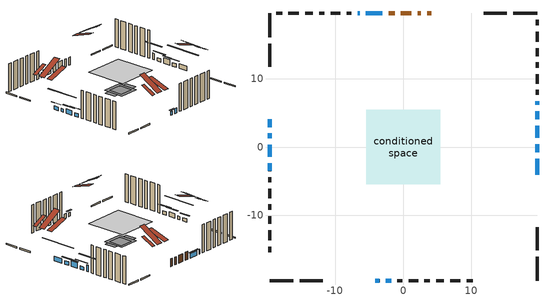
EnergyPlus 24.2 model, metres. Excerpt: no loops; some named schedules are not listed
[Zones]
conditioned space
 floor outside (Floor1 construction): -1.87,-1.87 -1.87,1.87 1.87,1.87 1.87,-1.87 z0
 floor outside (Floor2 construction): -1.74,-1.74 -1.74,1.74 1.74,1.74 1.74,-1.74 z0
 floor outside (Floor3 construction): -2.74,-2.74 -2.74,2.74 2.74,2.74 2.74,-2.74 z0
 floor adiabatic (AdiabaticFloorConstruction): -5.43,-5.43 -5.43,5.43 5.43,5.43 5.43,-5.43 z4.88
 floor foundation (Slab1 construction): -3.83,-1.5 -3.83,1.5 3.83,1.5 3.83,-1.5 z0
 wall outside (RimJoist1 construction): 19.6,19.6 16.09,19.6 / -19.6,-19.6 -16.09,-19.6 / -19.6,19.6 -19.6,16.09 / 19.6,-19.6 19.6,-16.09 z0:0.3
 wall outside (RimJoist2 construction): 15.16,19.6 11.79,19.6 / -15.16,-19.6 -11.79,-19.6 / -19.6,15.16 -19.6,11.79 / 19.6,-15.16 19.6,-11.79 z0:0.3
 wall outside (AdiabaticWallConstruction 1): 4.09,19.6 3.5,19.6 / 2.58,19.6 2.1,19.6 / 1.17,19.6 -0.34,19.6 / -1.27,19.6 -2.15,19.6 z0:2.03
 wall outside (AdiabaticWallConstruction): -4.09,-19.6 -3.48,-19.6 z0:0.97; 19.6,-4.09 19.6,-1.7 / -19.6,0.36 -19.6,-1.42 / -3.08,19.6 -5.46,19.6 z0:1.17; -19.6,4.09 -19.6,2.92 / 19.6,-0.78 19.6,0.39 / -19.6,-2.35 -19.6,-3.52 / 19.6,4.08 19.6,5.25 z0:0.86; -19.6,2 -19.6,1.28 z0:0.82; 19.6,1.32 19.6,3.15 z0:1.42; -6.39,19.6 -6.66,19.6 / -2.55,-19.6 -1.78,-19.6 z0:1.22; 19.6,6.17 19.6,6.73 z0:1.68
 wall outside (Wall1 construction): -7.59,19.6 -8.3,19.6 / -0.86,-19.6 -0.15,-19.6 / -19.6,-4.45 -19.6,-5.15 / 19.6,7.66 19.6,8.37 z0:7.32
 wall outside (Wall2 construction): -9.23,19.6 -10.62,19.6 / 0.78,-19.6 2.17,-19.6 / -19.6,-6.08 -19.6,-7.48 / 19.6,9.3 19.6,10.69 z0:7.32
 wall outside (Wall3 construction): -11.55,19.6 -12.33,19.6 / 3.1,-19.6 3.89,-19.6 / -19.6,-8.4 -19.6,-9.19 / 19.6,11.62 19.6,12.4 z0:7.32
 wall outside (Wall4 construction): -13.26,19.6 -14.39,19.6 / 4.82,-19.6 5.94,-19.6 / -19.6,-10.12 -19.6,-11.25 / 19.6,13.33 19.6,14.46 z0:7.32
 wall outside (Wall5 construction): -15.32,19.6 -16.82,19.6 / 6.87,-19.6 8.37,-19.6 / -19.6,-12.18 -19.6,-13.67 / 19.6,15.39 19.6,16.89 z0:7.32
 wall outside (Wall6 construction): -17.75,19.6 -18.6,19.6 / 9.3,-19.6 10.16,-19.6 / -19.6,-14.6 -19.6,-15.46 / 19.6,17.82 19.6,18.67 z0:7.32
 window (WindowConstruction 10): -4.09,-19.6 -3.48,-19.6 z0:0.97
 window (WindowConstruction 6): 19.6,-4.09 19.6,-1.71 z0:1.17
 window (WindowConstruction 7): -19.6,4.09 -19.6,2.92 z0:0.86
 window (WindowConstruction 8): -19.6,2 -19.6,1.29 z0:0.81
 window (WindowConstruction 9): 19.6,-0.78 19.6,0.39 z0:0.86
 window (WindowConstruction): -19.6,0.36 -19.6,-1.42 z0:1.17
 window (WindowConstruction 1): -3.08,19.6 -5.46,19.6 z0:1.17
 window (WindowConstruction 2): -19.6,-2.35 -19.6,-3.52 z0:0.86
 window (WindowConstruction 3): 19.6,1.32 19.6,3.15 z0:1.42
 window (WindowConstruction 4): 19.6,4.08 19.6,5.25 z0:0.86
 window (WindowConstruction 5): -6.39,19.6 -6.66,19.6 z0:1.22
 window (WindowConstruction 11): -2.55,-19.6 -1.79,-19.6 z0:1.22
 window (WindowConstruction 12): 19.6,6.17 19.6,6.73 z0:1.68
 door (Door): 4.09,19.6 3.5,19.6 z0:2.03
 door (Door 1): 2.57,19.6 2.1,19.6 z0:2.03
 door (Door 2): 1.17,19.6 -0.34,19.6 z0:2.03
 door (Door 3): -1.27,19.6 -2.15,19.6 z0:2.03
 ceiling adiabatic (AdiabaticFloorConstruction): 5.43,-5.43 5.43,5.43 -5.43,5.43 -5.43,-5.43 z4.88
 roof outside (Roof1 construction): 9.9,19.6,7.32 9.9,16.15,9.04 10.86,16.15,9.04 10.86,19.6,7.32; -9.9,-19.6,7.32 -9.9,-16.15,9.04 -10.86,-16.15,9.04 -10.86,-19.6,7.32; -19.6,9.9,7.32 -16.15,9.9,9.04 -16.15,10.86,9.04 -19.6,10.86,7.32; 19.6,-9.9,7.32 16.15,-9.9,9.04 16.15,-10.86,9.04 19.6,-10.86,7.32
 roof outside (Roof2 construction): 7.35,19.6,7.32 7.35,14,10.58 8.97,14,10.58 8.97,19.6,7.32; -7.35,-19.6,7.32 -7.35,-14,10.58 -8.97,-14,10.58 -8.97,-19.6,7.32; -19.6,7.35,7.32 -14,7.35,10.58 -14,8.97,10.58 -19.6,8.97,7.32; 19.6,-7.35,7.32 14,-7.35,10.58 14,-8.97,10.58 19.6,-8.97,7.32
 roof outside (Roof3 construction): 5.02,19.6,7.32 5.02,14.31,9.08 6.42,14.31,9.08 6.42,19.6,7.32; -5.02,-19.6,7.32 -5.02,-14.31,9.08 -6.42,-14.31,9.08 -6.42,-19.6,7.32; -19.6,5.02,7.32 -14.31,5.02,9.08 -14.31,6.42,9.08 -19.6,6.42,7.32; 19.6,-5.02,7.32 14.31,-5.02,9.08 14.31,-6.42,9.08 19.6,-6.42,7.32
shading: -2.95,-19.6 -4.62,-19.6 -4.62,-19.9 -2.95,-19.9 z1.5; 19.6,2.1 19.6,-7.9 19.78,-7.9 19.78,2.1 z4.98; -19.6,2.01 -19.6,5 -19.78,5 -19.78,2.01 z1.77; -19.6,-2.82 -19.6,6.1 -19.78,6.1 -19.78,-2.82 z4.92; 19.6,1.3 19.6,-1.69 19.78,-1.69 19.78,1.3 z1.77; -19.6,-2.33 -19.6,1.27 -19.83,1.27 -19.83,-2.33 z2.08; -5.84,19.6 -2.69,19.6 -2.69,19.83 -5.84,19.83 z1.55; -19.6,-4.89 -19.6,-0.98 -19.78,-0.98 -19.78,-4.89 z2.23; 19.6,3.53 19.6,0.94 19.78,0.94 19.78,3.53 z1.8; 19.6,6.61 19.6,2.71 19.78,2.71 19.78,6.61 z2.23; 19.6,9.09 19.6,3.82 19.78,3.82 19.78,9.09 z4.04
[Building]
Building 1: Terrain=Suburbs
[Site:Location]
Yellowknife AP_NT: Latitude {deg}=62.46; Longitude {deg}=-114.44; Time Zone {hr}=-7; Elevation {m}=206; Keep Site Location Information=Yes
[Site:GroundTemperature:Shallow]
-11.1489, -14.3239, -14.5782, -13.0715, -7.02295, -1.00261, 4.2167, 7.52301, 7.8039, 5.11477, 0.0285573, -5.8071
[Site:WaterMainsTemperature]
Calculation Method=Schedule; Temperature Schedule=mains temperature schedule
[Material] Roughness=Rough; Thermal Absorptance=0.9
Name | Thickness {m} | Conductivity {W/m-K} | Density {kg/m3} | Specific Heat {J/kg-K} | Solar Absorptance | Visible Absorptance
asphalt or fiberglass shingles | 0.00635 | 0.162714 | 1121.4 | 1465.45 | 0.4 | 0.4
concrete 4.0 in. | 0.1016 | 1.803125 | 2242.8 | 837.4 | 0.7 | 0.7
door material | 0.04445 | 0.053851 | 512.64 | 1214.23 | 0.7 | 0.7
floor covering | 0.0127 | 0.0433444 | 54.468 | 1339.84 | 0.6 | 0.6
floor rigid ins; rim joist rigid ins; roof rigid ins | 0.103632 | 0.029427 | 32.04 | 1214.23 | 0.7 | 0.7
floor rigid ins 1; wall rigid ins 1 | 0.512978 | 0.029427 | 32.04 | 1214.23 | 0.7 | 0.7
floor stud and cavity | 0.1397 | 0.129173 | 92.3553 | 1139.71 | 0.7 | 0.7
floor stud and cavity 1 | 0.1397 | 0.130233 | 92.3553 | 1139.71 | 0.7 | 0.7
floor stud and cavity 2 | 0.1397 | 0.112186 | 92.3553 | 1139.71 | 0.7 | 0.7
floor stud and cavity 3 | 0.1397 | 1.75129 | 37.0049 | 1207.88 | 0.7 | 0.7
furniture material conditioned space 1 | 0.1524 | 0.115458 | 640.8 | 1214.23 | 0.6 | 0.6
gypsum board | 0.0127 | 0.160291 | 801 | 837.4 | 0.6 | 0.6
interior vertical ins | 0.025908 | 0.029427 | 32.04 | 1214.23 | 0.7 | 0.7
osb sheathing 0.5 in. | 0.0127 | 0.115458 | 512.64 | 1214.23 | 0.7 | 0.7
osb sheathing 0.75 in. | 0.01905 | 0.115458 | 512.64 | 1214.23 | 0.7 | 0.7
osb sheathing 2.0 in. | 0.0508 | 0.115458 | 512.64 | 1214.23 | 0.7 | 0.7
rim joist rigid ins 1; wall rigid ins | 0.051816 | 0.029427 | 32.04 | 1214.23 | 0.7 | 0.7
rim joist stud and cavity | 0.0508 | 0.0193289 | 125.044 | 1163.47 | 0.6 | 0.6
rim joist stud and cavity 1 | 0.0508 | 0.0385912 | 125.044 | 1163.47 | 0.6 | 0.6
roof stud and cavity | 0.2032 | 0.0903595 | 78.34581 | 1123.46 | 0.7 | 0.7
roof stud and cavity 1 | 0.2032 | 0.088047 | 78.34581 | 1123.46 | 0.7 | 0.7
roof stud and cavity 2 | 0.2032 | 0.0887158 | 78.34581 | 1123.46 | 0.7 | 0.7
slab rigid ins | 0.0862669 | 0.029427 | 32.04 | 1214.23 | 0.7 | 0.7
wall stud and cavity | 0.1397 | 0.160931 | 139.0536 | 1170.24 | 0.7 | 0.7
wall stud and cavity 1 | 0.1397 | 0.159636 | 139.0536 | 1170.24 | 0.7 | 0.7
wall stud and cavity 2 | 0.1397 | 0.17323 | 139.0536 | 1170.24 | 0.7 | 0.7
wall stud and cavity 3 | 0.1397 | 0.169167 | 139.0536 | 1170.24 | 0.7 | 0.7
wall stud and cavity 4 | 0.1397 | 0.15346 | 139.0536 | 1170.24 | 0.7 | 0.7
wall stud and cavity 5 | 0.1397 | 0.164604 | 139.0536 | 1170.24 | 0.7 | 0.7
wall stud and cavity 6 | 0.0889 | 0.380278 | 52.3479 | 1209.89 | 0.7 | 0.7
wall stud and cavity 7 | 0.0889 | 0.391764 | 83.0341 | 1211.67 | 0.7 | 0.7
wood siding | 0.0254 | 0.102417 | 544.68 | 1172.36 | 0.4 | 0.4
wood siding 1; wood siding 2; wood siding 3 | 0.0254 | 0.102417 | 544.68 | 1172.36 | 0.7 | 0.7
[WindowMaterial:SimpleGlazingSystem]
Name | U-Factor {W/m2-K} | Solar Heat Gain Coefficient
WindowMaterial | 1.96005 | 0.58
WindowMaterial 1 | 1.94244 | 0.59
WindowMaterial 2 | 2.035563 | 0.53
WindowMaterial 3 | 1.86068 | 0.64
WindowMaterial 4 | 1.65854 | 0.31
WindowMaterial 5 | 2.10767 | 0.48
WindowMaterial 6 | 1.96402 | 0.57
WindowMaterial 7 | 1.947554 | 0.58
[Construction]
AdiabaticFloorConstruction: floor stud and cavity 3, floor rigid ins 1, osb sheathing 0.75 in., floor covering
AdiabaticWallConstruction: wood siding 2, wall rigid ins 1, wall stud and cavity 6, gypsum board
AdiabaticWallConstruction 1: wood siding 3, wall rigid ins 1, wall stud and cavity 6, gypsum board
Door; Door 1; Door 2; Door 3: door material
Floor1 construction: floor stud and cavity, floor rigid ins, osb sheathing 0.75 in., floor covering
Floor2 construction: floor stud and cavity 1, floor rigid ins, osb sheathing 0.75 in., floor covering
Floor3 construction: floor stud and cavity 2, floor rigid ins, osb sheathing 0.75 in., floor covering
furniture construction conditioned space 1: furniture material conditioned space 1
PartitionWallConstruction: gypsum board, wall stud and cavity 7, gypsum board
RimJoist1 construction: wood siding 1, rim joist rigid ins, osb sheathing 2.0 in., rim joist stud and cavity
RimJoist2 construction: wood siding 1, rim joist rigid ins 1, osb sheathing 2.0 in., rim joist stud and cavity 1
Roof1 construction: asphalt or fiberglass shingles, roof rigid ins, osb sheathing 0.75 in., roof stud and cavity, gypsum board
Roof2 construction: asphalt or fiberglass shingles, roof rigid ins, osb sheathing 0.75 in., roof stud and cavity 1, gypsum board
Roof3 construction: asphalt or fiberglass shingles, roof rigid ins, osb sheathing 0.75 in., roof stud and cavity 2, gypsum board
Slab1 construction: slab rigid ins, concrete 4.0 in.
Wall1 construction: wood siding, wall rigid ins, osb sheathing 0.5 in., wall stud and cavity, gypsum board
Wall2 construction: wood siding, wall rigid ins, osb sheathing 0.5 in., wall stud and cavity 1, gypsum board
Wall3 construction: wood siding, wall rigid ins, osb sheathing 0.5 in., wall stud and cavity 2, gypsum board
Wall4 construction: wood siding, wall rigid ins, osb sheathing 0.5 in., wall stud and cavity 3, gypsum board
Wall5 construction: wood siding, wall rigid ins, osb sheathing 0.5 in., wall stud and cavity 4, gypsum board
Wall6 construction: wood siding, wall rigid ins, osb sheathing 0.5 in., wall stud and cavity 5, gypsum board
WindowConstruction: WindowMaterial
WindowConstruction 1; WindowConstruction 6: WindowMaterial 1
WindowConstruction 10: WindowMaterial 6
WindowConstruction 11; WindowConstruction 12: WindowMaterial 7
WindowConstruction 2; WindowConstruction 4; WindowConstruction 7; WindowConstruction 9: WindowMaterial 2
WindowConstruction 3: WindowMaterial 3
WindowConstruction 5: WindowMaterial 4
WindowConstruction 8: WindowMaterial 5
[Zone]
conditioned space: Multiplier=1; Volume {m3}=404.1; Part of Total Floor Area=Yes
[Space]
conditioned space 1: Zone=conditioned space; Volume {m3}=404.1
[SurfaceProperty:ExposedFoundationPerimeter]
Slab1: Exposed Perimeter Calculation Method=TotalExposedPerimeter; Total Exposed Perimeter {m}=21.336
[InternalMass] Zone or ZoneList=conditioned space; Space or SpaceList=conditioned space 1
Name | Construction | Surface Area {m2}
furniture mass conditioned space 1 | furniture construction conditioned space 1 | 78.8242
partition wall mass | PartitionWallConstruction | 197.06
[Lights]
interior lighting: Zone or ZoneList or Space or SpaceList=conditioned space 1; Schedule=interior lighting schedule; Design Level Calculation Method=LightingLevel; Lighting Level {W}=343.2; Return Air Fraction=0; Fraction Radiant=0.6; Fraction Visible=0.2; Fraction Replaceable=1
[People]
occupants: Zone or ZoneList or Space or SpaceList=conditioned space 1; Number of People Schedule=occupants schedule; Number of People Calculation Method=People; Number of People=3; Fraction Radiant=0.314171; Sensible Heat Fraction=0.56303; Activity Level Schedule=occupants activity schedule; Carbon Dioxide Generation Rate {m3/s-W}=0; Enable ASHRAE 55 Comfort Warnings=No; Mean Radiant Temperature Calculation Type=EnclosureAveraged
[ElectricEquipment] Zone or ZoneList or Space or SpaceList=conditioned space 1; Design Level Calculation Method=EquipmentLevel
Name | Schedule | Design Level {W} | Fraction Latent | Fraction Radiant | Fraction Lost
clothes dryer | clothes dryer schedule | 140.772 | 0.015 | 0.081 | 0.85
clothes washer | clothes washer schedule | 32.1985 | 0.03 | 0.162 | 0.7
cooking range | cooking range schedule | 215.147 | 0.08 | 0.432 | 0.2
dishwasher | dishwasher schedule | 66.8632 | 0.3 | 0.18 | 0.4
fridge | fridge schedule | 72.9452 | 0 | 0.6 | 0
mech vent bath fan 0 | mech vent bath fan 0 schedule | 25.1 | 0 | 0 | 1
mech vent bath fan 1 | mech vent bath fan 1 schedule | 25.1 | 0 | 0 | 1
mech vent house fan | mech vent house fan schedule | 0 | 0 | 0 | 1
mech vent house fan cfis | mech vent house fan cfis schedule | 0 | 0 | 0 | 0
misc plug loads | misc plug loads schedule | 494.7 | 0.045 | 0.513 | 0.1
whole house fan | Always On Discrete | 0 | 0 | 0 | 1
[OtherEquipment] Zone or ZoneList or Space or SpaceList=conditioned space 1; Design Level Calculation Method=EquipmentLevel
Name | Fuel Type | Schedule | Design Level {W} | Fraction Latent | Fraction Radiant | Fraction Lost
clothes dryer 1 | Electricity | clothes dryer schedule | 0 | 0.015 | 0.081 | 0.85
cooking range 1 | Electricity | cooking range schedule | 0 | 0.08 | 0.432 | 0.2
general water use latent | None | general water use schedule | 62.594 | 1 | 0 | 0
general water use sensible | None | general water use schedule | -61.6891 | 0 | 0.6 | 0
mech vent house fan latent load | None | Always On Discrete | 0 | 1 | 0 | 0
mech vent house fan sensible load | None | Always On Discrete | 0 | 0 | 0 | 0
water heater energy adjustment1 | Electricity | Always On Discrete | 0.01 | 0 | 0 | 1
[ZoneInfiltration:DesignFlowRate] Zone or ZoneList or Space or SpaceList=conditioned space 1; Schedule=Always On Discrete; Design Flow Rate Calculation Method=Flow/Zone; Design Flow Rate {m3/s}=0
infil flow; natural vent flow; whole house fan flow
[Foundation:Kiva]
Foundation Kiva 1: Initial Indoor Air Temperature {C}=18; Interior Vertical Insulation Material=interior vertical ins; Interior Vertical Insulation Depth {m}=0.1016; Wall Height Above Grade {m}=0.1016; Wall Depth Below Slab {m}=0.2032
[Foundation:Kiva:Settings]
Soil Conductivity {W/m-K}=0.849921; Soil Density {kg/m3}=1842.3; Soil Specific Heat {J/kg-K}=418.7; Ground Solar Absorptivity=0.9; Ground Thermal Absorptivity=0.9; Ground Surface Roughness {m}=0.03; Far-Field Width {m}=40; Deep-Ground Boundary Condition=ZeroFlux; Deep-Ground Depth {m}=40; Minimum Cell Dimension {m}=0.2; Maximum Cell Growth Coefficient=3; Simulation Timestep=Timestep
[Exterior:Lights]
exterior lighting: Schedule=exterior lighting schedule; Design Level {W}=75.6
[Schedule:Week:Daily]
interior lighting schedule Week Rule - Jan1-Jan27: interior lighting schedule day, interior lighting schedule day, interior lighting schedule day, interior lighting schedule day, interior lighting schedule day, interior lighting schedule day, interior lighting schedule day, interior lighting schedule default day, interior lighting schedule default day, interior lighting schedule default day, interior lighting schedule default day, interior lighting schedule default day
interior lighting schedule Week Rule - Jan28-Feb3: interior lighting schedule day, interior lighting schedule day, interior lighting schedule day, interior lighting schedule day, interior lighting schedule day 1, interior lighting schedule day 1, interior lighting schedule day 1, interior lighting schedule default day, interior lighting schedule default day, interior lighting schedule default day, interior lighting schedule default day, interior lighting schedule default day
interior lighting schedule Week Rule - Feb4-Feb24: interior lighting schedule day 1, interior lighting schedule day 1, interior lighting schedule day 1, interior lighting schedule day 1, interior lighting schedule day 1, interior lighting schedule day 1, interior lighting schedule day 1, interior lighting schedule default day, interior lighting schedule default day, interior lighting schedule default day, interior lighting schedule default day, interior lighting schedule default day
interior lighting schedule Week Rule - Feb25-Mar3: interior lighting schedule day 1, interior lighting schedule day 1, interior lighting schedule day 1, interior lighting schedule day 1, interior lighting schedule day 2, interior lighting schedule day 2, interior lighting schedule day 2, interior lighting schedule default day, interior lighting schedule default day, interior lighting schedule default day, interior lighting schedule default day, interior lighting schedule default day
interior lighting schedule Week Rule - Mar4-Mar31: interior lighting schedule day 2, interior lighting schedule day 2, interior lighting schedule day 2, interior lighting schedule day 2, interior lighting schedule day 2, interior lighting schedule day 2, interior lighting schedule day 2, interior lighting schedule default day, interior lighting schedule default day, interior lighting schedule default day, interior lighting schedule default day, interior lighting schedule default day
interior lighting schedule Week Rule - Apr1-Apr28: interior lighting schedule day 3, interior lighting schedule day 3, interior lighting schedule day 3, interior lighting schedule day 3, interior lighting schedule day 3, interior lighting schedule day 3, interior lighting schedule day 3, interior lighting schedule default day, interior lighting schedule default day, interior lighting schedule default day, interior lighting schedule default day, interior lighting schedule default day
interior lighting schedule Week Rule - Apr29-May5: interior lighting schedule day 3, interior lighting schedule day 3, interior lighting schedule day 4, interior lighting schedule day 4, interior lighting schedule day 4, interior lighting schedule day 4, interior lighting schedule day 4, interior lighting schedule default day, interior lighting schedule default day, interior lighting schedule default day, interior lighting schedule default day, interior lighting schedule default day
interior lighting schedule Week Rule - May6-May26: interior lighting schedule day 4, interior lighting schedule day 4, interior lighting schedule day 4, interior lighting schedule day 4, interior lighting schedule day 4, interior lighting schedule day 4, interior lighting schedule day 4, interior lighting schedule default day, interior lighting schedule default day, interior lighting schedule default day, interior lighting schedule default day, interior lighting schedule default day
interior lighting schedule Week Rule - May27-Jun2: interior lighting schedule day 4, interior lighting schedule day 4, interior lighting schedule day 4, interior lighting schedule day 4, interior lighting schedule day 4, interior lighting schedule day 5, interior lighting schedule day 5, interior lighting schedule default day, interior lighting schedule default day, interior lighting schedule default day, interior lighting schedule default day, interior lighting schedule default day
interior lighting schedule Week Rule - Jun3-Jun30: interior lighting schedule day 5, interior lighting schedule day 5, interior lighting schedule day 5, interior lighting schedule day 5, interior lighting schedule day 5, interior lighting schedule day 5, interior lighting schedule day 5, interior lighting schedule default day, interior lighting schedule default day, interior lighting schedule default day, interior lighting schedule default day, interior lighting schedule default day
interior lighting schedule Week Rule - Jul1-Jul28: interior lighting schedule day 6, interior lighting schedule day 6, interior lighting schedule day 6, interior lighting schedule day 6, interior lighting schedule day 6, interior lighting schedule day 6, interior lighting schedule day 6, interior lighting schedule default day, interior lighting schedule default day, interior lighting schedule default day, interior lighting schedule default day, interior lighting schedule default day
interior lighting schedule Week Rule - Jul29-Aug4: interior lighting schedule day 6, interior lighting schedule day 6, interior lighting schedule day 6, interior lighting schedule day 7, interior lighting schedule day 7, interior lighting schedule day 7, interior lighting schedule day 7, interior lighting schedule default day, interior lighting schedule default day, interior lighting schedule default day, interior lighting schedule default day, interior lighting schedule default day
interior lighting schedule Week Rule - Aug5-Aug25: interior lighting schedule day 7, interior lighting schedule day 7, interior lighting schedule day 7, interior lighting schedule day 7, interior lighting schedule day 7, interior lighting schedule day 7, interior lighting schedule day 7, interior lighting schedule default day, interior lighting schedule default day, interior lighting schedule default day, interior lighting schedule default day, interior lighting schedule default day
interior lighting schedule Week Rule - Aug26-Sep1: interior lighting schedule day 7, interior lighting schedule day 7, interior lighting schedule day 7, interior lighting schedule day 7, interior lighting schedule day 7, interior lighting schedule day 7, interior lighting schedule day 8, interior lighting schedule default day, interior lighting schedule default day, interior lighting schedule default day, interior lighting schedule default day, interior lighting schedule default day
interior lighting schedule Week Rule - Sep2-Sep29: interior lighting schedule day 8, interior lighting schedule day 8, interior lighting schedule day 8, interior lighting schedule day 8, interior lighting schedule day 8, interior lighting schedule day 8, interior lighting schedule day 8, interior lighting schedule default day, interior lighting schedule default day, interior lighting schedule default day, interior lighting schedule default day, interior lighting schedule default day
interior lighting schedule Week Rule - Sep30-Oct6: interior lighting schedule day 8, interior lighting schedule day 9, interior lighting schedule day 9, interior lighting schedule day 9, interior lighting schedule day 9, interior lighting schedule day 9, interior lighting schedule day 9, interior lighting schedule default day, interior lighting schedule default day, interior lighting schedule default day, interior lighting schedule default day, interior lighting schedule default day
interior lighting schedule Week Rule - Oct7-Oct27: interior lighting schedule day 9, interior lighting schedule day 9, interior lighting schedule day 9, interior lighting schedule day 9, interior lighting schedule day 9, interior lighting schedule day 9, interior lighting schedule day 9, interior lighting schedule default day, interior lighting schedule default day, interior lighting schedule default day, interior lighting schedule default day, interior lighting schedule default day
interior lighting schedule Week Rule - Oct28-Nov3: interior lighting schedule day 9, interior lighting schedule day 9, interior lighting schedule day 9, interior lighting schedule day 9, interior lighting schedule day 10, interior lighting schedule day 10, interior lighting schedule day 10, interior lighting schedule default day, interior lighting schedule default day, interior lighting schedule default day, interior lighting schedule default day, interior lighting schedule default day
interior lighting schedule Week Rule - Nov4-Nov24: interior lighting schedule day 10, interior lighting schedule day 10, interior lighting schedule day 10, interior lighting schedule day 10, interior lighting schedule day 10, interior lighting schedule day 10, interior lighting schedule day 10, interior lighting schedule default day, interior lighting schedule default day, interior lighting schedule default day, interior lighting schedule default day, interior lighting schedule default day
interior lighting schedule Week Rule - Nov25-Dec1: interior lighting schedule day 10, interior lighting schedule day 10, interior lighting schedule day 10, interior lighting schedule day 10, interior lighting schedule day 10, interior lighting schedule day 10, interior lighting schedule day 11, interior lighting schedule default day, interior lighting schedule default day, interior lighting schedule default day, interior lighting schedule default day, interior lighting schedule default day
interior lighting schedule Week Rule - Dec2-Dec31: interior lighting schedule day 11, interior lighting schedule day 11, interior lighting schedule day 11, interior lighting schedule day 11, interior lighting schedule day 11, interior lighting schedule day 11, interior lighting schedule day 11, interior lighting schedule default day, interior lighting schedule default day, interior lighting schedule default day, interior lighting schedule default day, interior lighting schedule default day
occupants schedule Week Rule - Jan1-Dec31: occupants schedule day, occupants schedule day, occupants schedule day, occupants schedule day, occupants schedule day, occupants schedule day, occupants schedule day, occupants schedule default day, occupants schedule default day, occupants schedule default day, occupants schedule default day, occupants schedule default day
clothes dryer schedule Week Rule - Jan1-Dec31: clothes dryer schedule day, clothes dryer schedule day, clothes dryer schedule day, clothes dryer schedule day, clothes dryer schedule day, clothes dryer schedule day, clothes dryer schedule day, clothes dryer schedule default day, clothes dryer schedule default day, clothes dryer schedule default day, clothes dryer schedule default day, clothes dryer schedule default day
clothes washer schedule Week Rule - Jan1-Dec31: clothes washer schedule day, clothes washer schedule day, clothes washer schedule day, clothes washer schedule day, clothes washer schedule day, clothes washer schedule day, clothes washer schedule day, clothes washer schedule default day, clothes washer schedule default day, clothes washer schedule default day, clothes washer schedule default day, clothes washer schedule default day
cooking range schedule Week Rule - Jan1-Dec31: cooking range schedule day, cooking range schedule day, cooking range schedule day, cooking range schedule day, cooking range schedule day, cooking range schedule day, cooking range schedule day, cooking range schedule default day, cooking range schedule default day, cooking range schedule default day, cooking range schedule default day, cooking range schedule default day
dishwasher schedule Week Rule - Jan1-Dec31: dishwasher schedule day, dishwasher schedule day, dishwasher schedule day, dishwasher schedule day, dishwasher schedule day, dishwasher schedule day, dishwasher schedule day, dishwasher schedule default day, dishwasher schedule default day, dishwasher schedule default day, dishwasher schedule default day, dishwasher schedule default day
mech vent bath fan 0 schedule Week Rule - Jan1-Dec31: mech vent bath fan 0 schedule day, mech vent bath fan 0 schedule day, mech vent bath fan 0 schedule day, mech vent bath fan 0 schedule day, mech vent bath fan 0 schedule day, mech vent bath fan 0 schedule day, mech vent bath fan 0 schedule day, mech vent bath fan 0 schedule default day, mech vent bath fan 0 schedule default day, mech vent bath fan 0 schedule default day, mech vent bath fan 0 schedule default day, mech vent bath fan 0 schedule default day
mech vent bath fan 1 schedule Week Rule - Jan1-Dec31: mech vent bath fan 1 schedule day, mech vent bath fan 1 schedule day, mech vent bath fan 1 schedule day, mech vent bath fan 1 schedule day, mech vent bath fan 1 schedule day, mech vent bath fan 1 schedule day, mech vent bath fan 1 schedule day, mech vent bath fan 1 schedule default day, mech vent bath fan 1 schedule default day, mech vent bath fan 1 schedule default day, mech vent bath fan 1 schedule default day, mech vent bath fan 1 schedule default day
misc plug loads schedule Week Rule - Jan1-Dec31: misc plug loads schedule day, misc plug loads schedule day, misc plug loads schedule day, misc plug loads schedule day, misc plug loads schedule day, misc plug loads schedule day, misc plug loads schedule day, misc plug loads schedule default day, misc plug loads schedule default day, misc plug loads schedule default day, misc plug loads schedule default day, misc plug loads schedule default day
general water use schedule Week Rule - Jan1-Dec31: general water use schedule day, general water use schedule day, general water use schedule day, general water use schedule day, general water use schedule day, general water use schedule day, general water use schedule day, general water use schedule default day, general water use schedule default day, general water use schedule default day, general water use schedule default day, general water use schedule default day
exterior lighting schedule Week Rule - Jan1-Jan27: exterior lighting schedule day, exterior lighting schedule day, exterior lighting schedule day, exterior lighting schedule day, exterior lighting schedule day, exterior lighting schedule day, exterior lighting schedule day, exterior lighting schedule default day, exterior lighting schedule default day, exterior lighting schedule default day, exterior lighting schedule default day, exterior lighting schedule default day
exterior lighting schedule Week Rule - Jan28-Feb3: exterior lighting schedule day, exterior lighting schedule day, exterior lighting schedule day, exterior lighting schedule day, exterior lighting schedule day 1, exterior lighting schedule day 1, exterior lighting schedule day 1, exterior lighting schedule default day, exterior lighting schedule default day, exterior lighting schedule default day, exterior lighting schedule default day, exterior lighting schedule default day
exterior lighting schedule Week Rule - Feb4-Feb24: exterior lighting schedule day 1, exterior lighting schedule day 1, exterior lighting schedule day 1, exterior lighting schedule day 1, exterior lighting schedule day 1, exterior lighting schedule day 1, exterior lighting schedule day 1, exterior lighting schedule default day, exterior lighting schedule default day, exterior lighting schedule default day, exterior lighting schedule default day, exterior lighting schedule default day
exterior lighting schedule Week Rule - Feb25-Mar3: exterior lighting schedule day 1, exterior lighting schedule day 1, exterior lighting schedule day 1, exterior lighting schedule day 1, exterior lighting schedule day 2, exterior lighting schedule day 2, exterior lighting schedule day 2, exterior lighting schedule default day, exterior lighting schedule default day, exterior lighting schedule default day, exterior lighting schedule default day, exterior lighting schedule default day
exterior lighting schedule Week Rule - Mar4-Mar31: exterior lighting schedule day 2, exterior lighting schedule day 2, exterior lighting schedule day 2, exterior lighting schedule day 2, exterior lighting schedule day 2, exterior lighting schedule day 2, exterior lighting schedule day 2, exterior lighting schedule default day, exterior lighting schedule default day, exterior lighting schedule default day, exterior lighting schedule default day, exterior lighting schedule default day
exterior lighting schedule Week Rule - Apr1-Apr28: exterior lighting schedule day 3, exterior lighting schedule day 3, exterior lighting schedule day 3, exterior lighting schedule day 3, exterior lighting schedule day 3, exterior lighting schedule day 3, exterior lighting schedule day 3, exterior lighting schedule default day, exterior lighting schedule default day, exterior lighting schedule default day, exterior lighting schedule default day, exterior lighting schedule default day
exterior lighting schedule Week Rule - Apr29-May5: exterior lighting schedule day 3, exterior lighting schedule day 3, exterior lighting schedule day 4, exterior lighting schedule day 4, exterior lighting schedule day 4, exterior lighting schedule day 4, exterior lighting schedule day 4, exterior lighting schedule default day, exterior lighting schedule default day, exterior lighting schedule default day, exterior lighting schedule default day, exterior lighting schedule default day
exterior lighting schedule Week Rule - May6-May26: exterior lighting schedule day 4, exterior lighting schedule day 4, exterior lighting schedule day 4, exterior lighting schedule day 4, exterior lighting schedule day 4, exterior lighting schedule day 4, exterior lighting schedule day 4, exterior lighting schedule default day, exterior lighting schedule default day, exterior lighting schedule default day, exterior lighting schedule default day, exterior lighting schedule default day
exterior lighting schedule Week Rule - May27-Jun2: exterior lighting schedule day 4, exterior lighting schedule day 4, exterior lighting schedule day 4, exterior lighting schedule day 4, exterior lighting schedule day 4, exterior lighting schedule day 5, exterior lighting schedule day 5, exterior lighting schedule default day, exterior lighting schedule default day, exterior lighting schedule default day, exterior lighting schedule default day, exterior lighting schedule default day
exterior lighting schedule Week Rule - Jun3-Jun30: exterior lighting schedule day 5, exterior lighting schedule day 5, exterior lighting schedule day 5, exterior lighting schedule day 5, exterior lighting schedule day 5, exterior lighting schedule day 5, exterior lighting schedule day 5, exterior lighting schedule default day, exterior lighting schedule default day, exterior lighting schedule default day, exterior lighting schedule default day, exterior lighting schedule default day
exterior lighting schedule Week Rule - Jul1-Jul28: exterior lighting schedule day 6, exterior lighting schedule day 6, exterior lighting schedule day 6, exterior lighting schedule day 6, exterior lighting schedule day 6, exterior lighting schedule day 6, exterior lighting schedule day 6, exterior lighting schedule default day, exterior lighting schedule default day, exterior lighting schedule default day, exterior lighting schedule default day, exterior lighting schedule default day
exterior lighting schedule Week Rule - Jul29-Aug4: exterior lighting schedule day 6, exterior lighting schedule day 6, exterior lighting schedule day 6, exterior lighting schedule day 7, exterior lighting schedule day 7, exterior lighting schedule day 7, exterior lighting schedule day 7, exterior lighting schedule default day, exterior lighting schedule default day, exterior lighting schedule default day, exterior lighting schedule default day, exterior lighting schedule default day
exterior lighting schedule Week Rule - Aug5-Aug25: exterior lighting schedule day 7, exterior lighting schedule day 7, exterior lighting schedule day 7, exterior lighting schedule day 7, exterior lighting schedule day 7, exterior lighting schedule day 7, exterior lighting schedule day 7, exterior lighting schedule default day, exterior lighting schedule default day, exterior lighting schedule default day, exterior lighting schedule default day, exterior lighting schedule default day
exterior lighting schedule Week Rule - Aug26-Sep1: exterior lighting schedule day 7, exterior lighting schedule day 7, exterior lighting schedule day 7, exterior lighting schedule day 7, exterior lighting schedule day 7, exterior lighting schedule day 7, exterior lighting schedule day 8, exterior lighting schedule default day, exterior lighting schedule default day, exterior lighting schedule default day, exterior lighting schedule default day, exterior lighting schedule default day
exterior lighting schedule Week Rule - Sep2-Sep29: exterior lighting schedule day 8, exterior lighting schedule day 8, exterior lighting schedule day 8, exterior lighting schedule day 8, exterior lighting schedule day 8, exterior lighting schedule day 8, exterior lighting schedule day 8, exterior lighting schedule default day, exterior lighting schedule default day, exterior lighting schedule default day, exterior lighting schedule default day, exterior lighting schedule default day
exterior lighting schedule Week Rule - Sep30-Oct6: exterior lighting schedule day 8, exterior lighting schedule day 9, exterior lighting schedule day 9, exterior lighting schedule day 9, exterior lighting schedule day 9, exterior lighting schedule day 9, exterior lighting schedule day 9, exterior lighting schedule default day, exterior lighting schedule default day, exterior lighting schedule default day, exterior lighting schedule default day, exterior lighting schedule default day
[Schedule:Year]
interior lighting schedule: interior lighting schedule Week Rule - Jan1-Jan27, 1, 1, 1, 27, interior lighting schedule Week Rule - Jan28-Feb3, 1, 28, 2, 3, interior lighting schedule Week Rule - Feb4-Feb24, 2, 4, 2, 24, interior lighting schedule Week Rule - Feb25-Mar3, 2, 25, 3, 3, interior lighting schedule Week Rule - Mar4-Mar31, 3, 4, 3, 31, interior lighting schedule Week Rule - Apr1-Apr28, 4, 1, 4, 28, interior lighting schedule Week Rule - Apr29-May5, 4, 29, 5, 5, interior lighting schedule Week Rule - May6-May26, 5, 6, 5, 26, interior lighting schedule Week Rule - May27-Jun2, 5, 27, 6, 2, interior lighting schedule Week Rule - Jun3-Jun30, 6, 3, 6, 30, interior lighting schedule Week Rule - Jul1-Jul28, 7, 1, 7, 28, interior lighting schedule Week Rule - Jul29-Aug4, 7, 29, 8, 4, interior lighting schedule Week Rule - Aug5-Aug25, 8, 5, 8, 25, interior lighting schedule Week Rule - Aug26-Sep1, 8, 26, 9, 1, interior lighting schedule Week Rule - Sep2-Sep29, 9, 2, 9, 29, interior lighting schedule Week Rule - Sep30-Oct6, 9, 30, 10, 6, interior lighting schedule Week Rule - Oct7-Oct27, 10, 7, 10, 27, interior lighting schedule Week Rule - Oct28-Nov3, 10, 28, 11, 3, interior lighting schedule Week Rule - Nov4-Nov24, 11, 4, 11, 24, interior lighting schedule Week Rule - Nov25-Dec1, 11, 25, 12, 1, interior lighting schedule Week Rule - Dec2-Dec31, 12, 2, 12, 31
occupants schedule: occupants schedule Week Rule - Jan1-Dec31, 1, 1, 12, 31
clothes dryer schedule: clothes dryer schedule Week Rule - Jan1-Dec31, 1, 1, 12, 31
clothes washer schedule: clothes washer schedule Week Rule - Jan1-Dec31, 1, 1, 12, 31
cooking range schedule: cooking range schedule Week Rule - Jan1-Dec31, 1, 1, 12, 31
dishwasher schedule: dishwasher schedule Week Rule - Jan1-Dec31, 1, 1, 12, 31
mech vent bath fan 0 schedule: mech vent bath fan 0 schedule Week Rule - Jan1-Dec31, 1, 1, 12, 31
mech vent bath fan 1 schedule: mech vent bath fan 1 schedule Week Rule - Jan1-Dec31, 1, 1, 12, 31
misc plug loads schedule: misc plug loads schedule Week Rule - Jan1-Dec31, 1, 1, 12, 31
general water use schedule: general water use schedule Week Rule - Jan1-Dec31, 1, 1, 12, 31
exterior lighting schedule: exterior lighting schedule Week Rule - Jan1-Jan27, 1, 1, 1, 27, exterior lighting schedule Week Rule - Jan28-Feb3, 1, 28, 2, 3, exterior lighting schedule Week Rule - Feb4-Feb24, 2, 4, 2, 24, exterior lighting schedule Week Rule - Feb25-Mar3, 2, 25, 3, 3, exterior lighting schedule Week Rule - Mar4-Mar31, 3, 4, 3, 31, exterior lighting schedule Week Rule - Apr1-Apr28, 4, 1, 4, 28, exterior lighting schedule Week Rule - Apr29-May5, 4, 29, 5, 5, exterior lighting schedule Week Rule - May6-May26, 5, 6, 5, 26, exterior lighting schedule Week Rule - May27-Jun2, 5, 27, 6, 2, exterior lighting schedule Week Rule - Jun3-Jun30, 6, 3, 6, 30, exterior lighting schedule Week Rule - Jul1-Jul28, 7, 1, 7, 28, exterior lighting schedule Week Rule - Jul29-Aug4, 7, 29, 8, 4, exterior lighting schedule Week Rule - Aug5-Aug25, 8, 5, 8, 25, exterior lighting schedule Week Rule - Aug26-Sep1, 8, 26, 9, 1, exterior lighting schedule Week Rule - Sep2-Sep29, 9, 2, 9, 29, exterior lighting schedule Week Rule - Sep30-Oct6, 9, 30, 10, 6, exterior lighting schedule Week Rule - Oct7-Oct27, 10, 7, 10, 27, exterior lighting schedule Week Rule - Oct28-Nov3, 10, 28, 11, 3, exterior lighting schedule Week Rule - Nov4-Nov24, 11, 4, 11, 24, exterior lighting schedule Week Rule - Nov25-Dec1, 11, 25, 12, 1, exterior lighting schedule Week Rule - Dec2-Dec31, 12, 2, 12, 31
[Schedule:Constant]
Name | Hourly Value
occupants activity schedule | 117.228
fridge schedule | 0
mech vent house fan schedule; mech vent house fan cfis schedule; Always On Discrete | 1
[Schedule:Compact]
mains temperature schedule: Through: 01/01, For: AllDays, Until: 24:00, 0, Through: 01/02, For: AllDays, Until: 24:00, 0, Through: 01/03, For: AllDays, Until: 24:00, 0, Through: 01/04, For: AllDays, Until: 24:00, 0, Through: 01/05, For: AllDays, Until: 24:00, 0, Through: 01/06, For: AllDays, Until: 24:00, 0, Through: 01/07, For: AllDays, Until: 24:00, 0, Through: 01/08, For: AllDays, Until: 24:00, 0, Through: 01/09, For: AllDays, Until: 24:00, 0, Through: 01/10, For: AllDays, Until: 24:00, 0, Through: 01/11, For: AllDays, Until: 24:00, 0, Through: 01/12, For: AllDays, Until: 24:00, 0, Through: 01/13, For: AllDays, Until: 24:00, 0, Through: 01/14, For: AllDays, Until: 24:00, 0, Through: 01/15, For: AllDays, Until: 24:00, 0, Through: 01/16, For: AllDays, Until: 24:00, 0, Through: 01/17, For: AllDays, Until: 24:00, 0, Through: 01/18, For: AllDays, Until: 24:00, 0, Through: 01/19, For: AllDays, Until: 24:00, 0, Through: 01/20, For: AllDays, Until: 24:00, 0, Through: 01/21, For: AllDays, Until: 24:00, 0, Through: 01/22, For: AllDays, Until: 24:00, 0, Through: 01/23, For: AllDays, Until: 24:00, 0, Through: 01/24, For: AllDays, Until: 24:00, 0, Through: 01/25, For: AllDays, Until: 24:00, 0, Through: 01/26, For: AllDays, Until: 24:00, 0, Through: 01/27, For: AllDays, Until: 24:00, 0, Through: 01/28, For: AllDays, Until: 24:00, 0, Through: 01/29, For: AllDays, Until: 24:00, 0, Through: 01/30, For: AllDays, Until: 24:00, 0, Through: 01/31, For: AllDays, Until: 24:00, 0, Through: 02/01, For: AllDays, Until: 24:00, 0, Through: 02/02, For: AllDays, Until: 24:00, 0, Through: 02/03, For: AllDays, Until: 24:00, 0, Through: 02/04, For: AllDays, Until: 24:00, 0, Through: 02/05, For: AllDays, Until: 24:00, 0, Through: 02/06, For: AllDays, Until: 24:00, 0, Through: 02/07, For: AllDays, Until: 24:00, 0, Through: 02/08, For: AllDays, Until: 24:00, 0, Through: 02/09, For: AllDays, Until: 24:00, 0, Through: 02/10, For: AllDays, Until: 24:00, 0, Through: 02/11, For: AllDays, Until: 24:00, 0, Through: 02/12, For: AllDays, Until: 24:00, 0, Through: 02/13, For: AllDays, Until: 24:00, 0, Through: 02/14, For: AllDays, Until: 24:00, 0, Through: 02/15, For: AllDays, Until: 24:00, 0, Through: 02/16, For: AllDays, Until: 24:00, 0, Through: 02/17, For: AllDays, Until: 24:00, 0, Through: 02/18, For: AllDays, Until: 24:00, 0, Through: 02/19, For: AllDays, Until: 24:00, 0, Through: 02/20, For: AllDays, Until: 24:00, 0, Through: 02/21, For: AllDays, Until: 24:00, 0, Through: 02/22, For: AllDays, Until: 24:00, 0, Through: 02/23, For: AllDays, Until: 24:00, 0, Through: 02/24, For: AllDays, Until: 24:00, 0, Through: 02/25, For: AllDays, Until: 24:00, 0, Through: 02/26, For: AllDays, Until: 24:00, 0, Through: 02/27, For: AllDays, Until: 24:00, 0, Through: 02/28, For: AllDays, Until: 24:00, 0, Through: 03/01, For: AllDays, Until: 24:00, 0, Through: 03/02, For: AllDays, Until: 24:00, 0, Through: 03/03, For: AllDays, Until: 24:00, 0, Through: 03/04, For: AllDays, Until: 24:00, 0, Through: 03/05, For: AllDays, Until: 24:00, 0, Through: 03/06, For: AllDays, Until: 24:00, 0, Through: 03/07, For: AllDays, Until: 24:00, 0, Through: 03/08, For: AllDays, Until: 24:00, 0, Through: 03/09, For: AllDays, Until: 24:00, 0, Through: 03/10, For: AllDays, Until: 24:00, 0, Through: 03/11, For: AllDays, Until: 24:00, 0, Through: 03/12, For: AllDays, Until: 24:00, 0, Through: 03/13, For: AllDays, Until: 24:00, 0, Through: 03/14, For: AllDays, Until: 24:00, 0, Through: 03/15, For: AllDays, Until: 24:00, 0, Through: 03/16, For: AllDays, Until: 24:00, 0, Through: 03/17, For: AllDays, Until: 24:00, 0, Through: 03/18, For: AllDays, Until: 24:00, 0, Through: 03/19, For: AllDays, Until: 24:00, 0, Through: 03/20, For: AllDays, Until: 24:00, 0, Through: 03/21, For: AllDays, Until: 24:00, 0, Through: 03/22, For: AllDays, Until: 24:00, 0, Through: 03/23, For: AllDays, Until: 24:00, 0, Through: 03/24, For: AllDays, Until: 24:00, 0, Through: 03/25, For: AllDays, Until: 24:00, 0, Through: 03/26, For: AllDays, Until: 24:00, 0, Through: 03/27, For: AllDays, Until: 24:00, 0, Through: 03/28, For: AllDays, Until: 24:00, 0, Through: 03/29, For: AllDays, Until: 24:00, 0, Through: 03/30, For: AllDays, Until: 24:00, 0, Through: 03/31, For: AllDays, Until: 24:00, 0, Through: 04/01, For: AllDays, Until: 24:00, 0, Through: 04/02, For: AllDays, Until: 24:00, 0, Through: 04/03, For: AllDays, Until: 24:00, 0, Through: 04/04, For: AllDays, Until: 24:00, 0, Through: 04/05, For: AllDays, Until: 24:00, 0, Through: 04/06, For: AllDays, Until: 24:00, 0, Through: 04/07, For: AllDays, Until: 24:00, 0, Through: 04/08, For: AllDays, Until: 24:00, 0, Through: 04/09, For: AllDays, Until: 24:00, 0, Through: 04/10, For: AllDays, Until: 24:00, 0, Through: 04/11, For: AllDays, Until: 24:00, 0, Through: 04/12, For: AllDays, Until: 24:00, 0, Through: 04/13, For: AllDays, Until: 24:00, 0, Through: 04/14, For: AllDays, Until: 24:00, 0, Through: 04/15, For: AllDays, Until: 24:00, 0, Through: 04/16, For: AllDays, Until: 24:00, 0, Through: 04/17, For: AllDays, Until: 24:00, 0, Through: 04/18, For: AllDays, Until: 24:00, 0, Through: 04/19, For: AllDays, Until: 24:00, 0, Through: 04/20, For: AllDays, Until: 24:00, 0, Through: 04/21, For: AllDays, Until: 24:00, 0, Through: 04/22, For: AllDays, Until: 24:00, 0, Through: 04/23, For: AllDays, Until: 24:00, 0, Through: 04/24, For: AllDays, Until: 24:00, 0, Through: 04/25, For: AllDays, Until: 24:00, 0, Through: 04/26, For: AllDays, Until: 24:00, 0, Through: 04/27, For: AllDays, Until: 24:00, 0, Through: 04/28, For: AllDays, Until: 24:00, 0, Through: 04/29, For: AllDays, Until: 24:00, 0, Through: 04/30, For: AllDays, Until: 24:00, 0, Through: 05/01, For: AllDays, Until: 24:00, 0, Through: 05/02, For: AllDays, Until: 24:00, 0, Through: 05/03, For: AllDays, Until: 24:00, 0, Through: 05/04, For: AllDays, Until: 24:00, 0, Through: 05/05, For: AllDays, Until: 24:00, 0, Through: 05/06, For: AllDays, Until: 24:00, 0, Through: 05/07, For: AllDays, Until: 24:00, 0, Through: 05/08, For: AllDays, Until: 24:00, 0, Through: 05/09, For: AllDays, Until: 24:00, 0, Through: 05/10, For: AllDays, Until: 24:00, 0, Through: 05/11, For: AllDays, Until: 24:00, 0, Through: 05/12, For: AllDays, Until: 24:00, 0, Through: 05/13, For: AllDays, Until: 24:00, 0, Through: 05/14, For: AllDays, Until: 24:00, 0, Through: 05/15, For: AllDays, Until: 24:00, 0, Through: 05/16, For: AllDays, Until: 24:00, 0, Through: 05/17, For: AllDays, Until: 24:00, 0, Through: 05/18, For: AllDays, Until: 24:00, 0, Through: 05/19, For: AllDays, Until: 24:00, 0, Through: 05/20, For: AllDays, Until: 24:00, 0, Through: 05/21, For: AllDays, Until: 24:00, 0, Through: 05/22, For: AllDays, Until: 24:00, 0, Through: 05/23, For: AllDays, Until: 24:00, 0, Through: 05/24, For: AllDays, Until: 24:00, 0, Through: 05/25, For: AllDays, Until: 24:00, 0, Through: 05/26, For: AllDays, Until: 24:00, 0, Through: 05/27, For: AllDays, Until: 24:00, 0, Through: 05/28, For: AllDays, Until: 24:00, 0, Through: 05/29, For: AllDays, Until: 24:00, 0, Through: 05/30, For: AllDays, Until: 24:00, 0, Through: 05/31, For: AllDays, Until: 24:00, 0, Through: 06/01, For: AllDays, Until: 24:00, 0, Through: 06/02, For: AllDays, Until: 24:00, 0, Through: 06/03, For: AllDays, Until: 24:00, 0, Through: 06/04, For: AllDays, Until: 24:00, 0, Through: 06/05, For: AllDays, Until: 24:00, 0, Through: 06/06, For: AllDays, Until: 24:00, 0, Through: 06/07, For: AllDays, Until: 24:00, 0, Through: 06/08, For: AllDays, Until: 24:00, 0, Through: 06/09, For: AllDays, Until: 24:00, 0, Through: 06/10, For: AllDays, Until: 24:00, 0, Through: 06/11, For: AllDays, Until: 24:00, 0, Through: 06/12, For: AllDays, Until: 24:00, 0.0516667, Through: 06/13, For: AllDays, Until: 24:00, 0.128889, Through: 06/14, For: AllDays, Until: 24:00, 0.206111, Through: 06/15, For: AllDays, Until: 24:00, 0.282778, Through: 06/16, For: AllDays, Until: 24:00, 0.359444, Through: 06/17, For: AllDays, Until: 24:00, 0.436111, Through: 06/18, For: AllDays, Until: 24:00, 0.512222, Through: 06/19, For: AllDays, Until: 24:00, 0.588889, Through: 06/20, For: AllDays, Until: 24:00, 0.664444, Through: 06/21, For: AllDays, Until: 24:00, 0.74, Through: 06/22, For: AllDays, Until: 24:00, 0.815556, Through: 06/23, For: AllDays, Until: 24:00, 0.890556, Through: 06/24, For: AllDays, Until: 24:00, 0.965556, Through: 06/25, For: AllDays, Until: 24:00, 1.04, Through: 06/26, For: AllDays, Until: 24:00, 1.11389, Through: 06/27, For: AllDays, Until: 24:00, 1.18722, Through: 06/28, For: AllDays, Until: 24:00, 1.26056, Through: 06/29, For: AllDays, Until: 24:00, 1.33333, Through: 06/30, For: AllDays, Until: 24:00, 1.40556, Through: 07/01, For: AllDays, Until: 24:00, 1.47778, Through: 07/02, For: AllDays, Until: 24:00, 1.54889, Through: 07/03, For: AllDays, Until: 24:00, 1.62, Through: 07/04, For: AllDays, Until: 24:00, 1.69, Through: 07/05, For: AllDays, Until: 24:00, 1.76, Through: 07/06, For: AllDays, Until: 24:00, 1.82889, Through: 07/07, For: AllDays, Until: 24:00, 1.89778, Through: 07/08, For: AllDays, Until: 24:00, 1.96556, Through: 07/09, For: AllDays, Until: 24:00, 2.03278, Through: 07/10, For: AllDays, Until: 24:00, 2.09944, Through: 07/11, For: AllDays, Until: 24:00, 2.16556, Through: 07/12, For: AllDays, Until: 24:00, 2.23056, Through: 07/13, For: AllDays, Until: 24:00, 2.295, Through: 07/14, For: AllDays, Until: 24:00, 2.35889, Through: 07/15, For: AllDays, Until: 24:00, 2.42167, Through: 07/16, For: AllDays, Until: 24:00, 2.48389, Through: 07/17, For: AllDays, Until: 24:00, 2.54556, Through: 07/18, For: AllDays, Until: 24:00, 2.60611, Through: 07/19, For: AllDays, Until: 24:00, 2.66611, Through: 07/20, For: AllDays, Until: 24:00, 2.725, Through: 07/21, For: AllDays, Until: 24:00, 2.78278, Through: 07/22, For: AllDays, Until: 24:00, 2.84, Through: 07/23, For: AllDays, Until: 24:00, 2.89611, Through: 07/24, For: AllDays, Until: 24:00, 2.95167, Through: 07/25, For: AllDays, Until: 24:00, 3.00611, Through: 07/26, For: AllDays, Until: 24:00, 3.05944, Through: 07/27, For: AllDays, Until: 24:00, 3.11222, Through: 07/28, For: AllDays, Until: 24:00, 3.16389, Through: 07/29, For: AllDays, Until: 24:00, 3.21444, Through: 07/30, For: AllDays, Until: 24:00, 3.26389, Through: 07/31, For: AllDays, Until: 24:00, 3.31222, Through: 08/01, For: AllDays, Until: 24:00, 3.35944, Through: 08/02, For: AllDays, Until: 24:00, 3.40611, Through: 08/03, For: AllDays, Until: 24:00, 3.45111, Through: 08/04, For: AllDays, Until: 24:00, 3.49556, Through: 08/05, For: AllDays, Until: 24:00, 3.53889, Through: 08/06, For: AllDays, Until: 24:00, 3.58056, Through: 08/07, For: AllDays, Until: 24:00, 3.62167, Through: 08/08, For: AllDays, Until: 24:00, 3.66167, Through: 08/09, For: AllDays, Until: 24:00, 3.7, Through: 08/10, For: AllDays, Until: 24:00, 3.73778, Through: 08/11, For: AllDays, Until: 24:00, 3.77389, Through: 08/12, For: AllDays, Until: 24:00, 3.80889, Through: 08/13, For: AllDays, Until: 24:00, 3.84278, Through: 08/14, For: AllDays, Until: 24:00, 3.87556, Through: 08/15, For: AllDays, Until: 24:00, 3.90722, Through: 08/16, For: AllDays, Until: 24:00, 3.93722, Through: 08/17, For: AllDays, Until: 24:00, 3.96667, Through: 08/18, For: AllDays, Until: 24:00, 3.99444, Through: 08/19, For: AllDays, Until: 24:00, 4.02111, Through: 08/20, For: AllDays, Until: 24:00, 4.04611, Through: 08/21, For: AllDays, Until: 24:00, 4.07056, Through: 08/22, For: AllDays, Until: 24:00, 4.09333, Through: 08/23, For: AllDays, Until: 24:00, 4.115, Through: 08/24, For: AllDays, Until: 24:00, 4.135, Through: 08/25, For: AllDays, Until: 24:00, 4.15389, Through: 08/26, For: AllDays, Until: 24:00, 4.17167, Through: 08/27, For: AllDays, Until: 24:00, 4.18833, Through: 08/28, For: AllDays, Until: 24:00, 4.20333, Through: 08/29, For: AllDays, Until: 24:00, 4.21722, Through: 08/30, For: AllDays, Until: 24:00, 4.22944, Through: 08/31, For: AllDays, Until: 24:00, 4.24056, Through: 09/01, For: AllDays, Until: 24:00, 4.25056, Through: 09/02, For: AllDays, Until: 24:00, 4.25889, Through: 09/03, For: AllDays, Until: 24:00, 4.26611, Through: 09/04, For: AllDays, Until: 24:00, 4.27222, Through: 09/05, For: AllDays, Until: 24:00, 4.27667, Through: 09/06, For: AllDays, Until: 24:00, 4.28, Through: 09/07, For: AllDays, Until: 24:00, 4.28167, Through: 09/08, For: AllDays, Until: 24:00, 4.28222, Through: 09/09, For: AllDays, Until: 24:00, 4.28167, Through: 09/10, For: AllDays, Until: 24:00, 4.27944, Through: 09/11, For: AllDays, Until: 24:00, 4.27611, Through: 09/12, For: AllDays, Until: 24:00, 4.27111, Through: 09/13, For: AllDays, Until: 24:00, 4.26556, Through: 09/14, For: AllDays, Until: 24:00, 4.25778, Through: 09/15, For: AllDays, Until: 24:00, 4.24944, Through: 09/16, For: AllDays, Until: 24:00, 4.23889, Through: 09/17, For: AllDays, Until: 24:00, 4.22778, Through: 09/18, For: AllDays, Until: 24:00, 4.215, Through: 09/19, For: AllDays, Until: 24:00, 4.20111, Through: 09/20, For: AllDays, Until: 24:00, 4.18611, Through: 09/21, For: AllDays, Until: 24:00, 4.16944, Through: 09/22, For: AllDays, Until: 24:00, 4.15167, Through: 09/23, For: AllDays, Until: 24:00, 4.13222, Through: 09/24, For: AllDays, Until: 24:00, 4.11167, Through: 09/25, For: AllDays, Until: 24:00, 4.09, Through: 09/26, For: AllDays, Until: 24:00, 4.06722, Through: 09/27, For: AllDays, Until: 24:00, 4.04278, Through: 09/28, For: AllDays, Until: 24:00, 4.01722, Through: 09/29, For: AllDays, Until: 24:00, 3.99056, Through: 09/30, For: AllDays, Until: 24:00, 3.96222, Through: 10/01, For: AllDays, Until: 24:00, 3.93333, Through: 10/02, For: AllDays, Until: 24:00, 3.90278, Through: 10/03, For: AllDays, Until: 24:00, 3.87111, Through: 10/04, For: AllDays, Until: 24:00, 3.83833, Through: 10/05, For: AllDays, Until: 24:00, 3.80389, Through: 10/06, For: AllDays, Until: 24:00, 3.76889, Through: 10/07, For: AllDays, Until: 24:00, 3.73222, Through: 10/08, For: AllDays, Until: 24:00, 3.69444, Through: 10/09, For: AllDays, Until: 24:00, 3.65556, Through: 10/10, For: AllDays, Until: 24:00, 3.61611, Through: 10/11, For: AllDays, Until: 24:00, 3.575, Through: 10/12, For: AllDays, Until: 24:00, 3.53278, Through: 10/13, For: AllDays, Until: 24:00, 3.48944, Through: 10/14, For: AllDays, Until: 24:00, 3.445, Through: 10/15, For: AllDays, Until: 24:00, 3.39944, Through: 10/16, For: AllDays, Until: 24:00, 3.35278, Through: 10/17, For: AllDays, Until: 24:00, 3.305, Through: 10/18, For: AllDays, Until: 24:00, 3.25667, Through: 10/19, For: AllDays, Until: 24:00, 3.20722, Through: 10/20, For: AllDays, Until: 24:00, 3.15611, Through: 10/21, For: AllDays, Until: 24:00, 3.10444, Through: 10/22, For: AllDays, Until: 24:00, 3.05222, Through: 10/23, For: AllDays, Until: 24:00, 2.99833, Through: 10/24, For: AllDays, Until: 24:00, 2.94389, Through: 10/25, For: AllDays, Until: 24:00, 2.88833, Through: 10/26, For: AllDays, Until: 24:00, 2.83167, Through: 10/27, For: AllDays, Until: 24:00, 2.77444, Through: 10/28, For: AllDays, Until: 24:00, 2.71667, Through: 10/29, For: AllDays, Until: 24:00, 2.65722, Through: 10/30, For: AllDays, Until: 24:00, 2.59722, Through: 10/31, For: AllDays, Until: 24:00, 2.53667, Through: 11/01, For: AllDays, Until: 24:00, 2.475, Through: 11/02, For: AllDays, Until: 24:00, 2.41278, Through: 11/03, For: AllDays, Until: 24:00, 2.34944, Through: 11/04, For: AllDays, Until: 24:00, 2.28556, Through: 11/05, For: AllDays, Until: 24:00, 2.22111, Through: 11/06, For: AllDays, Until: 24:00, 2.15611, Through: 11/07, For: AllDays, Until: 24:00, 2.09, Through: 11/08, For: AllDays, Until: 24:00, 2.02333, Through: 11/09, For: AllDays, Until: 24:00, 1.95556, Through: 11/10, For: AllDays, Until: 24:00, 1.88778, Through: 11/11, For: AllDays, Until: 24:00, 1.81889, Through: 11/12, For: AllDays, Until: 24:00, 1.75, Through: 11/13, For: AllDays, Until: 24:00, 1.68, Through: 11/14, For: AllDays, Until: 24:00, 1.60944, Through: 11/15, For: AllDays, Until: 24:00, 1.53889, Through: 11/16, For: AllDays, Until: 24:00, 1.46722, Through: 11/17, For: AllDays, Until: 24:00, 1.39556, Through: 11/18, For: AllDays, Until: 24:00, 1.32278, Through: 11/19, For: AllDays, Until: 24:00, 1.25, Through: 11/20, For: AllDays, Until: 24:00, 1.17667, Through: 11/21, For: AllDays, Until: 24:00, 1.10333, Through: 11/22, For: AllDays, Until: 24:00, 1.02889, Through: 11/23, For: AllDays, Until: 24:00, 0.954444, Through: 11/24, For: AllDays, Until: 24:00, 0.88, Through: 11/25, For: AllDays, Until: 24:00, 0.804444, Through: 11/26, For: AllDays, Until: 24:00, 0.729444, Through: 11/27, For: AllDays, Until: 24:00, 0.653333, Through: 11/28, For: AllDays, Until: 24:00, 0.577778, Through: 11/29, For: AllDays, Until: 24:00, 0.501667, Through: 11/30, For: AllDays, Until: 24:00, 0.425, Through: 12/01, For: AllDays, Until: 24:00, 0.348333, Through: 12/02, For: AllDays, Until: 24:00, 0.271667, Through: 12/03, For: AllDays, Until: 24:00, 0.195, Through: 12/04, For: AllDays, Until: 24:00, 0.117778, Through: 12/05, For: AllDays, Until: 24:00, 0.0405556, Through: 12/06, For: AllDays, Until: 24:00, 0, Through: 12/07, For: AllDays, Until: 24:00, 0, Through: 12/08, For: AllDays, Until: 24:00, 0, Through: 12/09, For: AllDays, Until: 24:00, 0, Through: 12/10, For: AllDays, Until: 24:00, 0, Through: 12/11, For: AllDays, Until: 24:00, 0, Through: 12/12, For: AllDays, Until: 24:00, 0, Through: 12/13, For: AllDays, Until: 24:00, 0, Through: 12/14, For: AllDays, Until: 24:00, 0, Through: 12/15, For: AllDays, Until: 24:00, 0, Through: 12/16, For: AllDays, Until: 24:00, 0, Through: 12/17, For: AllDays, Until: 24:00, 0, Through: 12/18, For: AllDays, Until: 24:00, 0, Through: 12/19, For: AllDays, Until: 24:00, 0, Through: 12/20, For: AllDays, Until: 24:00, 0, Through: 12/21, For: AllDays, Until: 24:00, 0, Through: 12/22, For: AllDays, Until: 24:00, 0, Through: 12/23, For: AllDays, Until: 24:00, 0, Through: 12/24, For: AllDays, Until: 24:00, 0, Through: 12/25, For: AllDays, Until: 24:00, 0, Through: 12/26, For: AllDays, Until: 24:00, 0, Through: 12/27, For: AllDays, Until: 24:00, 0, Through: 12/28, For: AllDays, Until: 24:00, 0, Through: 12/29, For: AllDays, Until: 24:00, 0, Through: 12/30, For: AllDays, Until: 24:00, 0, Through: 12/31, For: AllDays, Until: 24:00, 0
